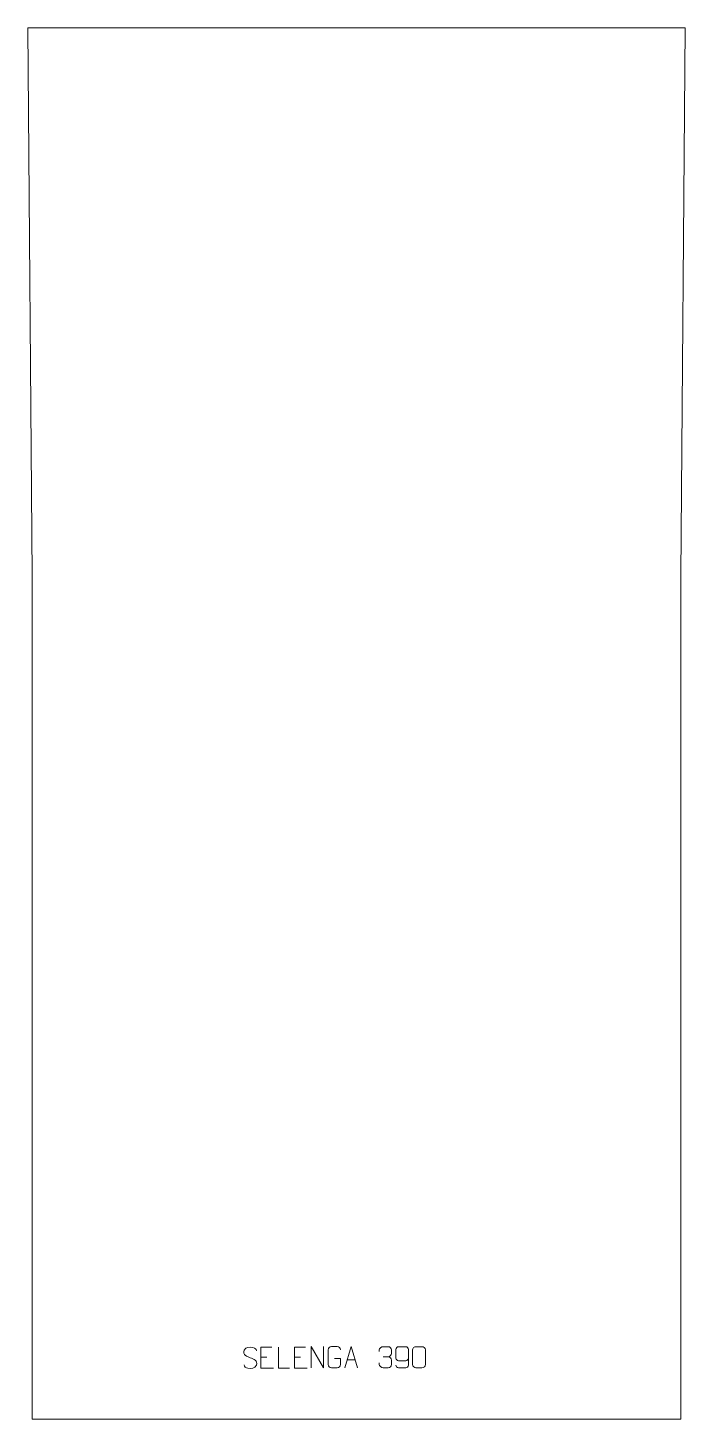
# Model space of a CAD drawing. Header units: millimetres. Extents: x -390 to 390, y -825 to 825.
import ezdxf

# ---------------------------------------------------------------- set-up
doc = ezdxf.new("R2010")
doc.units = ezdxf.units.MM
doc.header["$MEASUREMENT"] = 0
doc.layers.add('layer 1', color=7, linetype='Continuous')

msp = doc.modelspace()

# ---------------------------------------------------------------- linework, layer by layer
at = {"layer": 'layer 1', "color": 242, "lineweight": 9}
msp.add_open_spline([(-389.9993, 824.9987), (-389.9993, 824.9987), (389.9993, 824.9987), (389.9993, 824.9987), (389.9993, 824.9987), (389.9993, 824.9987), (384.9994, 174.9998), (384.9994, 174.9998), (384.9994, 174.9998), (384.9994, 174.9998), (384.9994, -824.9987), (384.9994, -824.9987), (384.9994, -824.9987), (384.9994, -824.9987), (-384.9994, -824.9987), (-384.9994, -824.9987), (-384.9994, -824.9987), (-384.9994, -824.9987), (-384.9994, 174.9998), (-384.9994, 174.9998), (-384.9994, 174.9998), (-384.9994, 174.9998), (-389.9993, 824.9987), (-389.9993, 824.9987)], degree=3, knots=[0, 0, 0, 0, 0.142857143, 0.142857143, 0.142857143, 0.142857143, 0.285714286, 0.285714286, 0.285714286, 0.285714286, 0.428571429, 0.428571429, 0.428571429, 0.428571429, 0.571428571, 0.571428571, 0.571428571, 0.571428571, 0.714285714, 0.714285714, 0.714285714, 0.714285714, 1, 1, 1, 1], dxfattribs=at)
at = {"layer": 'layer 1', "color": 250, "lineweight": 9}
for points, knots in [([(-126.0369, -752.0747), (-130.2852, -750.6043), (-135.1933, -748.8085), (-133.1882, -743.2882), (-133.1882, -743.2882), (-131.6847, -739.1483), (-126.4711, -739.5368), (-122.8675, -740.1379), (-122.8675, -740.1379), (-120.0069, -740.6151), (-119.1422, -741.8283), (-118.8316, -743.9124)], [0, 0, 0, 0, 0.25, 0.25, 0.25, 0.25, 0.5, 0.5, 0.5, 0.5, 1, 1, 1, 1]), ([(-100.5959, -739.5979), (-100.5959, -739.5979), (-113.4698, -739.5979), (-113.4698, -739.5979), (-113.4698, -739.5979), (-113.4698, -739.5979), (-113.4698, -764.5515), (-113.4698, -764.5515), (-113.4698, -764.5515), (-113.4698, -764.5515), (-98.604, -764.5515), (-98.604, -764.5515)], [0, 0, 0, 0, 0.25, 0.25, 0.25, 0.25, 0.5, 0.5, 0.5, 0.5, 1, 1, 1, 1]), ([(-79.5623, -764.5515), (-79.5623, -764.5515), (-92.5114, -764.5515), (-92.5114, -764.5515), (-92.5114, -764.5515), (-92.5114, -764.5515), (-92.5114, -739.5979), (-92.5114, -739.5979)], [0, 0, 0, 0, 0.333333333, 0.333333333, 0.333333333, 0.333333333, 1, 1, 1, 1]), ([(-60.5959, -739.5979), (-60.5959, -739.5979), (-73.4698, -739.5979), (-73.4698, -739.5979), (-73.4698, -739.5979), (-73.4698, -739.5979), (-73.4698, -764.5515), (-73.4698, -764.5515), (-73.4698, -764.5515), (-73.4698, -764.5515), (-58.604, -764.5515), (-58.604, -764.5515)], [0, 0, 0, 0, 0.25, 0.25, 0.25, 0.25, 0.5, 0.5, 0.5, 0.5, 1, 1, 1, 1]), ([(-53.6291, -763.9543), (-53.6291, -763.9543), (-53.6291, -739.0008), (-53.6291, -739.0008), (-53.6291, -739.0008), (-53.6291, -739.0008), (-38.9743, -763.9543), (-38.9743, -763.9543), (-38.9743, -763.9543), (-38.9743, -763.9543), (-38.9743, -739.0008), (-38.9743, -739.0008)], [0, 0, 0, 0, 0.25, 0.25, 0.25, 0.25, 0.5, 0.5, 0.5, 0.5, 1, 1, 1, 1]), ([(-26.0468, -752.9686), (-26.0468, -752.9686), (-18.8787, -752.9686), (-18.8787, -752.9686), (-18.8787, -752.9686), (-18.8787, -752.9686), (-18.8787, -760.1367), (-18.8787, -760.1367), (-18.8787, -760.1367), (-19.0184, -762.4601), (-20.6956, -763.9397), (-22.8434, -763.9505), (-22.8434, -763.9505), (-25.1752, -763.9501), (-27.5072, -763.9501), (-29.8387, -763.9505), (-29.8387, -763.9505), (-31.7636, -764.0559), (-33.7358, -762.1714), (-33.7246, -760.1541), (-33.7246, -760.1541), (-33.7242, -754.384), (-33.7242, -748.6143), (-33.7246, -742.845), (-33.7246, -742.845), (-33.7204, -740.7069), (-31.9736, -738.9877), (-29.8213, -739.0011), (-29.8213, -739.0011), (-27.4956, -739.0011), (-25.1695, -739.0011), (-22.8434, -739.0011), (-22.8434, -739.0011), (-20.8967, -738.9657), (-18.9053, -740.4572), (-18.8787, -742.8949)], [0, 0, 0, 0, 0.1, 0.1, 0.1, 0.1, 0.2, 0.2, 0.2, 0.2, 0.3, 0.3, 0.3, 0.3, 0.4, 0.4, 0.4, 0.4, 0.5, 0.5, 0.5, 0.5, 0.6, 0.6, 0.6, 0.6, 0.7, 0.7, 0.7, 0.7, 0.8, 0.8, 0.8, 0.8, 1, 1, 1, 1]), ([(-13.7722, -763.9543), (-13.7722, -763.9543), (-6.4012, -739.0008), (-6.4012, -739.0008), (-6.4012, -739.0008), (-6.4012, -739.0008), (1.1687, -763.9543), (1.1687, -763.9543)], [0, 0, 0, 0, 0.333333333, 0.333333333, 0.333333333, 0.333333333, 1, 1, 1, 1]), ([(26.8281, -744.7532), (26.8281, -744.7532), (26.8281, -742.896), (26.8281, -742.896), (26.8281, -742.896), (26.8138, -741.1541), (29.4783, -739.036), (31.5374, -739.0587), (31.5374, -739.0587), (33.6015, -739.0587), (35.6655, -739.0587), (37.7292, -739.0587), (37.7292, -739.0587), (39.9237, -739.0499), (41.522, -740.8967), (41.5664, -742.8088), (41.5664, -742.8088), (41.566, -744.2439), (41.566, -745.679), (41.5664, -747.1145), (41.5664, -747.1145), (41.5178, -748.768), (39.9152, -750.998), (37.7169, -750.988), (37.7169, -750.988), (39.9206, -750.9992), (41.5286, -752.8024), (41.5826, -754.8619), (41.5826, -754.8619), (41.5822, -756.6466), (41.5822, -758.4313), (41.5826, -760.2164), (41.5826, -760.2164), (41.5927, -762.2778), (39.5378, -764.0409), (37.7169, -764.0328), (37.7169, -764.0328), (35.6516, -764.0325), (33.5864, -764.0325), (31.5208, -764.0328), (31.5208, -764.0328), (29.3522, -764.0213), (26.8212, -761.6211), (26.8026, -760.1593), (26.8026, -760.1593), (26.8026, -760.1593), (26.8026, -758.2507), (26.8026, -758.2507)], [0, 0, 0, 0, 0.076923077, 0.076923077, 0.076923077, 0.076923077, 0.153846154, 0.153846154, 0.153846154, 0.153846154, 0.230769231, 0.230769231, 0.230769231, 0.230769231, 0.307692308, 0.307692308, 0.307692308, 0.307692308, 0.384615385, 0.384615385, 0.384615385, 0.384615385, 0.461538462, 0.461538462, 0.461538462, 0.461538462, 0.538461538, 0.538461538, 0.538461538, 0.538461538, 0.615384615, 0.615384615, 0.615384615, 0.615384615, 0.692307692, 0.692307692, 0.692307692, 0.692307692, 0.769230769, 0.769230769, 0.769230769, 0.769230769, 0.846153846, 0.846153846, 0.846153846, 0.846153846, 1, 1, 1, 1]), ([(46.7627, -761.0864), (46.7868, -762.4259), (48.143, -764.0792), (49.7149, -764.0448), (49.7149, -764.0448), (52.6997, -764.0445), (55.6849, -764.0445), (58.6703, -764.0448), (58.6703, -764.0448), (59.8894, -764.0598), (61.6176, -762.6222), (61.6226, -761.0864), (61.6226, -761.0864), (61.6223, -754.726), (61.6223, -748.3652), (61.6226, -742.0044), (61.6226, -742.0044), (61.6179, -740.8415), (59.8894, -739.0704), (58.6703, -739.046), (58.6703, -739.046), (55.6849, -739.0463), (52.6997, -739.0463), (49.7149, -739.046), (49.7149, -739.046), (48.4368, -739.0898), (46.7671, -740.7043), (46.7627, -742.0044), (46.7627, -742.0044), (46.7627, -745.5878), (46.7627, -749.1708), (46.7627, -752.7536), (46.7627, -752.7536), (46.8012, -754.2318), (48.3839, -755.6647), (49.7149, -755.6626), (49.7149, -755.6626), (52.6997, -755.6629), (55.6849, -755.6629), (58.6703, -755.6626), (58.6703, -755.6626), (59.9998, -755.6676), (61.6428, -754.1604), (61.6011, -752.7318)], [0, 0, 0, 0, 0.083333333, 0.083333333, 0.083333333, 0.083333333, 0.166666667, 0.166666667, 0.166666667, 0.166666667, 0.25, 0.25, 0.25, 0.25, 0.333333333, 0.333333333, 0.333333333, 0.333333333, 0.416666667, 0.416666667, 0.416666667, 0.416666667, 0.5, 0.5, 0.5, 0.5, 0.583333333, 0.583333333, 0.583333333, 0.583333333, 0.666666667, 0.666666667, 0.666666667, 0.666666667, 0.75, 0.75, 0.75, 0.75, 0.833333333, 0.833333333, 0.833333333, 0.833333333, 1, 1, 1, 1]), ([(70.612, -739.0464), (72.9781, -739.0464), (75.3446, -739.0464), (77.7111, -739.0464), (77.7111, -739.0464), (79.6916, -739.0108), (81.7176, -740.5051), (81.7447, -742.9472), (81.7447, -742.9472), (81.7443, -748.7046), (81.7443, -754.4624), (81.7447, -760.2206), (81.7447, -760.2206), (81.6026, -762.5482), (79.8962, -764.0305), (77.7111, -764.0413), (77.7111, -764.0413), (75.3387, -764.0409), (72.9663, -764.0409), (70.5943, -764.0413), (70.5943, -764.0413), (68.6358, -764.1469), (66.6294, -762.259), (66.6408, -760.238), (66.6408, -760.238), (66.6412, -754.4574), (66.6412, -748.6771), (66.6408, -742.8973), (66.6408, -742.8973), (66.6451, -740.7553), (68.4222, -739.0328), (70.612, -739.0464)], [0, 0, 0, 0, 0.111111111, 0.111111111, 0.111111111, 0.111111111, 0.222222222, 0.222222222, 0.222222222, 0.222222222, 0.333333333, 0.333333333, 0.333333333, 0.333333333, 0.444444444, 0.444444444, 0.444444444, 0.444444444, 0.555555556, 0.555555556, 0.555555556, 0.555555556, 0.666666667, 0.666666667, 0.666666667, 0.666666667, 0.777777778, 0.777777778, 0.777777778, 0.777777778, 1, 1, 1, 1]), ([(-126.0369, -752.0748), (-122.0183, -753.7215), (-116.9888, -755.6098), (-118.8228, -760.9701), (-118.8228, -760.9701), (-120.2826, -765.2365), (-125.1934, -764.9798), (-128.9195, -764.4251), (-128.9195, -764.4251), (-131.6695, -764.0153), (-132.8904, -762.8018), (-133.2684, -760.6896)], [0, 0, 0, 0, 0.25, 0.25, 0.25, 0.25, 0.5, 0.5, 0.5, 0.5, 1, 1, 1, 1])]:
    msp.add_open_spline(points, degree=3, knots=knots, dxfattribs=at)
for points in [[(-113.4698, -751.4776), (-113.4698, -751.4776), (-106.3017, -751.4776), (-106.3017, -751.4776)], [(-73.4698, -751.4776), (-73.4698, -751.4776), (-66.3017, -751.4776), (-66.3017, -751.4776)], [(-11.0496, -754.7049), (-11.0496, -754.7049), (-1.5539, -754.7049), (-1.5539, -754.7049)], [(31.5378, -750.9984), (31.5378, -750.9984), (37.7342, -750.9984), (37.7342, -750.9984)]]:
    msp.add_open_spline(points, degree=3, dxfattribs=at)

doc.saveas('drawing.dxf')
